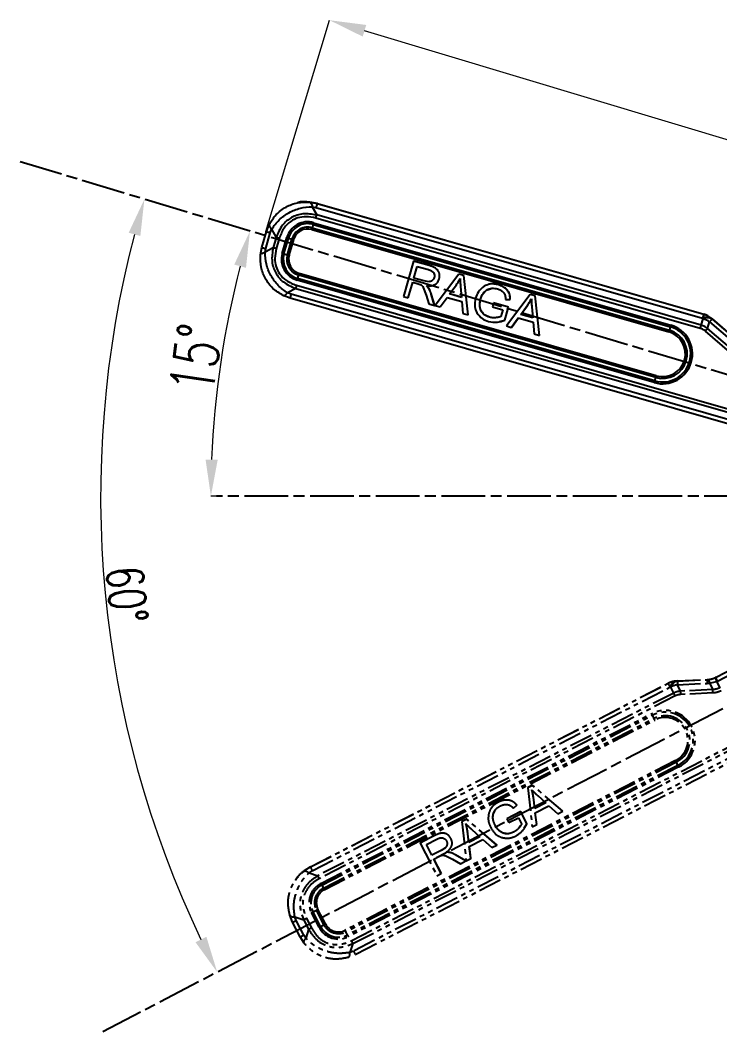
# Model space of a CAD drawing. Header units: millimetres. Extents: x 2063 to 4500, y 825 to 2548.
# Drawn here: x 3923.5 to 4115.2, y 1196.9 to 1474.1 of the extents above; entities that cross this region are included whole.
import ezdxf

# ---------------------------------------------------------------- set-up
doc = ezdxf.new("R2010")
doc.units = ezdxf.units.MM
doc.linetypes.add('AM_ISO08W050', pattern=[18, 12, -1.5, 3, -1.5])
doc.linetypes.add('PHANTOM', pattern=[12.7, 6.35, -1.27, 1.27, -1.27, 1.27, -1.27])
for name, color, linetype, lineweight in [('AM_5', 3, 'Continuous', 25), ('AM_7', 4, 'AM_ISO08W050', 25), ('标注', 3, 'Continuous', 13)]:
    doc.layers.add(name, color=color, linetype=linetype, lineweight=lineweight)
doc.styles.add('SLDTEXTSTYLE1', font='txt.shx', dxfattribs={"width": 0.7, "bigfont": 'gbcbig.shx'})
doc.dimstyles.new('SLDDIMSTYLE12$0', dxfattribs={"dimtxt": 12, "dimasz": 10, "dimexe": 0, "dimexo": 0.0625, "dimgap": 0.875, "dimtad": 1, "dimdec": 1, "dimlfac": 1.8, "dimrnd": 1e-09, "dimzin": 12, "dimdsep": 46, "dimtxsty": 'SLDTEXTSTYLE1', "dimcen": 0.09, "dimdle": 8.16, "dimclrd": 3, "dimclre": 3, "dimadec": 0, "dimazin": 3, "dimtfac": 1, "dimtdec": 1, "dimtofl": 0, "dimtmove": 0, "dimatfit": 3, "dimfxl": 0, "dimfrac": 2, "dimtolj": 1, "dimlwd": 5, "dimlwe": 5, "dimarcsym": 0})
doc.dimstyles.new('SLDDIMSTYLE12$2', dxfattribs={"dimtxt": 12, "dimasz": 10, "dimexe": 0, "dimexo": 0.0625, "dimgap": 0.875, "dimtad": 1, "dimdec": 1, "dimlfac": 1.8, "dimrnd": 1e-09, "dimzin": 12, "dimdsep": 46, "dimtxsty": 'SLDTEXTSTYLE1', "dimcen": 0.09, "dimdle": 8.16, "dimclrd": 3, "dimclre": 3, "dimadec": 0, "dimazin": 3, "dimtfac": 1, "dimtdec": 1, "dimtofl": 0, "dimtmove": 0, "dimatfit": 3, "dimfxl": 0, "dimfrac": 2, "dimtolj": 1, "dimlwd": 5, "dimlwe": 5, "dimarcsym": 0})

# ---------------------------------------------------------------- blocks, each defined once
blk = doc.blocks.new('*D63')
at = {"layer": 'Defpoints', "color": 0, "transparency": 16777216}
for p in [(3923.55, 1435.28), (3945.75, 1353.48), (4227.81, 1343.64), (4227.81, 1343.64), (3946.2, 1196.87)]:
    blk.add_point(p, dxfattribs=at)
at = {"layer": '标注', "color": 3, "linetype": 'Continuous', "lineweight": 5, "transparency": 16777216}
blk.add_arc((4227.81, 1343.64), 282.23, 165.2686, 205.498, dxfattribs=at)
at = {"layer": '标注', "color": 3, "transparency": 16777216}
for points in [[(3953.26, 1415.86), (3956.46, 1414.96), (3957.57, 1425.03)], [(3974.56, 1222.89), (3971.58, 1221.4), (3977.53, 1213.2)]]:
    blk.add_solid(points, dxfattribs=at)
at = {"layer": '标注', "color": 0, "transparency": 16777216, "insert": (3952.78, 1316.67), "char_height": 10, "attachment_point": 5, "rotation": 275.601, "style": 'SLDTEXTSTYLE1'}
blk.add_mtext('\\A1;60%%D', dxfattribs=at)
blk = doc.blocks.new('*D64')
at = {"layer": 'AM_5', "color": 3, "lineweight": 5, "transparency": 16777216}
blk.add_line((3977.25, 1343.67), (3975.79, 1343.67), dxfattribs=at)
at = {"layer": 'AM_5', "color": 3, "linetype": 'Continuous', "lineweight": 5, "transparency": 16777216}
blk.add_arc((4227.71, 1343.67), 251.91, 165.5129, 177.7254, dxfattribs=at)
at = {"layer": 'AM_5', "color": 3, "transparency": 16777216}
for points in [[(3982.2, 1407.14), (3985.41, 1406.24), (3986.5, 1416.32)], [(3977.66, 1353.64), (3974.33, 1353.7), (3975.79, 1343.67)]]:
    blk.add_solid(points, dxfattribs=at)
at = {"layer": 'Defpoints', "color": 0, "transparency": 16777216}
for p in [(3923.55, 1435.28), (3980.57, 1392.49), (3977.31, 1343.67), (4227.81, 1343.64), (4230.96, 1343.67)]:
    blk.add_point(p, dxfattribs=at)
at = {"layer": 'AM_5', "color": 0, "transparency": 16777216, "insert": (3971.68, 1381.39), "char_height": 12, "attachment_point": 5, "rotation": 81.6192, "style": 'SLDTEXTSTYLE1'}
blk.add_mtext('\\A1;15%%D', dxfattribs=at)
blk = doc.blocks.new('*D48')
at = {"layer": 'AM_5', "color": 3, "linetype": 'Continuous', "lineweight": 5, "transparency": 16777216}
for p, q in [((3990.88, 1416.24), (4008.31, 1474.1)), ((4235.73, 1405.6), (4017.88, 1471.22))]:
    blk.add_line(p, q, dxfattribs=at)
at = {"layer": 'AM_5', "color": 3, "lineweight": 5, "transparency": 16777216}
blk.add_line((4227.55, 1343.76), (4245.31, 1402.72), dxfattribs=at)
at = {"layer": 'AM_5', "color": 3, "transparency": 16777216}
for points in [[(4018.36, 1472.81), (4017.4, 1469.62), (4008.31, 1474.1)], [(4236.21, 1407.2), (4235.25, 1404.01), (4245.31, 1402.72)]]:
    blk.add_solid(points, dxfattribs=at)
at = {"layer": 'Defpoints', "color": 0, "transparency": 16777216}
for p in [(4008.31, 1474.1), (3990.86, 1416.18), (4227.53, 1343.7)]:
    blk.add_point(p, dxfattribs=at)
at = {"layer": 'AM_5', "color": 0, "transparency": 16777216, "insert": (4128.79, 1444.99), "char_height": 12, "attachment_point": 5, "rotation": 343.2384, "style": 'SLDTEXTSTYLE1'}
blk.add_mtext('\\A1;225', dxfattribs=at)

msp = doc.modelspace()

# ---------------------------------------------------------------- linework, layer by layer
at = {"color": 7, "linetype": 'Continuous', "lineweight": 25}
for p, q in [((3999.503, 1424.064), (3999.462, 1424.055)), ((4002.901, 1424.257), (4004.935, 1423.872)), ((4004.964, 1423.878), (4002.933, 1424.264)), ((4003.573, 1422.976), (4004.795, 1420.722)), ((4003.573, 1422.976), (4004.592, 1422.783)), ((4004.592, 1422.783), (4110.485, 1392.416)), ((4004.964, 1423.878), (4004.935, 1423.872)), ((4004.935, 1423.872), (4110.829, 1393.505)), ((4004.964, 1423.878), (4110.858, 1393.511)), ((4109.899, 1389.644), (4004.543, 1419.856)), ((4110.151, 1390.51), (4004.795, 1420.722)), ((3991.02, 1416.159), (3991.769, 1418.086)), ((3992.068, 1415.842), (3992.442, 1416.805)), ((3992.442, 1416.805), (3993.664, 1414.552)), ((4003.436, 1416.74), (4101.3, 1388.676)), ((4003.819, 1418.141), (4003.568, 1417.208)), ((4003.568, 1417.208), (4101.432, 1389.144)), ((4003.819, 1418.141), (4101.683, 1390.076)), ((4003.951, 1418.608), (4101.815, 1390.544)), ((3989.78, 1411.833), (3991.02, 1416.159)), ((3990.828, 1411.516), (3992.068, 1415.842)), ((3993.664, 1414.552), (3992.858, 1411.74)), ((3994.524, 1414.303), (3993.718, 1411.491)), ((3995.352, 1410.204), (3996.592, 1414.529)), ((3995.823, 1410.07), (3997.063, 1414.396)), ((3996.776, 1409.805), (3998.016, 1414.131)), ((3997.063, 1414.396), (3998.016, 1414.131)), ((3997.247, 1409.671), (3998.487, 1413.997)), ((3989.394, 1409.801), (3989.78, 1411.833)), ((3992.858, 1411.74), (3990.634, 1410.499)), ((3990.634, 1410.499), (3990.828, 1411.516)), ((3995.823, 1410.07), (3996.776, 1409.805)), ((4031.356, 1408.064), (4028.58, 1398.385)), ((4031.378, 1408.069), (4031.356, 1408.064)), ((4035.637, 1406.836), (4031.356, 1408.064)), ((4035.66, 1406.841), (4031.378, 1408.069)), ((4031.413, 1403.435), (4032.331, 1406.635)), ((4031.436, 1403.439), (4032.35, 1406.629)), ((4032.331, 1406.635), (4035.386, 1405.759)), ((4035.66, 1406.841), (4035.637, 1406.836)), ((4037.155, 1406.277), (4037.132, 1406.272)), ((4097.295, 1374.78), (3999.431, 1402.844)), ((3999.568, 1403.313), (3999.853, 1404.253)), ((4097.432, 1375.249), (3999.568, 1403.313)), ((4097.717, 1376.189), (3999.853, 1404.253)), ((4097.854, 1376.658), (3999.99, 1404.722)), ((4031.436, 1403.439), (4031.413, 1403.435)), ((4034.171, 1402.644), (4031.413, 1403.435)), ((4034.194, 1402.649), (4031.436, 1403.439)), ((4043.735, 1404.521), (4037.245, 1395.907)), ((4043.757, 1404.526), (4043.735, 1404.521)), ((4045.114, 1404.126), (4043.735, 1404.521)), ((4045.136, 1404.131), (4043.757, 1404.526)), ((4045.136, 1404.131), (4045.114, 1404.126)), ((4046.284, 1393.315), (4045.114, 1404.126)), ((4046.306, 1393.32), (4045.136, 1404.131)), ((3999.028, 1400.608), (3996.804, 1399.367)), ((3999.028, 1400.608), (4126.61, 1364.022)), ((3999.272, 1401.472), (4126.854, 1364.886)), ((4029.86, 1398.018), (4031.094, 1402.32)), ((4029.883, 1398.022), (4031.113, 1402.314)), ((4031.094, 1402.32), (4032.585, 1401.892)), ((4032.585, 1401.892), (4033.394, 1401.578)), ((4033.996, 1400.893), (4034.794, 1398.788)), ((4034.194, 1402.649), (4034.171, 1402.644)), ((4035.528, 1402.416), (4034.171, 1402.644)), ((4036.451, 1401.365), (4036.473, 1401.369)), ((4041.17, 1399.087), (4043.052, 1401.618)), ((4041.192, 1399.092), (4043.075, 1401.623)), ((4043.075, 1401.623), (4043.052, 1401.618)), ((4044.206, 1401.109), (4044.456, 1398.145)), ((4051.459, 1400.191), (4051.437, 1400.186)), ((4051.459, 1400.191), (4052.472, 1400.502)), ((4052.019, 1401.729), (4051.996, 1401.724)), ((4054.656, 1401.572), (4054.633, 1401.567)), ((4057.039, 1400.129), (4057.017, 1400.124)), ((3997.493, 1397.918), (3995.564, 1398.668)), ((3997.77, 1398.992), (3996.804, 1399.367)), ((4125.832, 1361.114), (3997.493, 1397.918)), ((4126.109, 1362.189), (3997.77, 1398.992)), ((4028.58, 1398.385), (4029.86, 1398.018)), ((4029.883, 1398.022), (4029.86, 1398.018)), ((4034.794, 1398.788), (4035.495, 1396.402)), ((4036.195, 1399.069), (4036.172, 1399.064)), ((4037.105, 1395.94), (4036.172, 1399.064)), ((4037.127, 1395.945), (4036.195, 1399.069)), ((4038.598, 1395.519), (4040.508, 1398.149)), ((4038.62, 1395.524), (4040.524, 1398.144)), ((4040.508, 1398.149), (4044.546, 1396.991)), ((4041.192, 1399.092), (4041.17, 1399.087)), ((4044.456, 1398.145), (4041.17, 1399.087)), ((4044.455, 1398.157), (4041.192, 1399.092)), ((4049.705, 1397.629), (4049.683, 1397.624)), ((4056.517, 1397.578), (4057.771, 1397.568)), ((4063.258, 1398.923), (4056.768, 1390.309)), ((4057.793, 1397.573), (4057.771, 1397.568)), ((4063.28, 1398.927), (4063.258, 1398.923)), ((4064.636, 1398.527), (4063.258, 1398.923)), ((4064.659, 1398.532), (4063.28, 1398.927)), ((4064.659, 1398.532), (4064.636, 1398.527)), ((4065.807, 1387.717), (4064.636, 1398.527)), ((4065.829, 1387.721), (4064.659, 1398.532)), ((4035.495, 1396.402), (4037.105, 1395.94)), ((4037.127, 1395.945), (4037.105, 1395.94)), ((4037.245, 1395.907), (4038.598, 1395.519)), ((4038.62, 1395.524), (4038.598, 1395.519)), ((4044.546, 1396.991), (4044.839, 1393.729)), ((4053.241, 1396.661), (4052.916, 1395.526)), ((4052.916, 1395.526), (4055.753, 1394.713)), ((4053.263, 1396.666), (4053.241, 1396.661)), ((4057.332, 1395.488), (4053.241, 1396.661)), ((4057.354, 1395.493), (4053.263, 1396.666)), ((4055.753, 1394.713), (4055.234, 1392.905)), ((4056.304, 1391.905), (4057.332, 1395.488)), ((4056.327, 1391.91), (4057.354, 1395.493)), ((4057.354, 1395.493), (4057.332, 1395.488)), ((4060.693, 1393.489), (4062.575, 1396.019)), ((4060.715, 1393.494), (4062.597, 1396.024)), ((4062.597, 1396.024), (4062.575, 1396.019)), ((4063.729, 1395.51), (4063.978, 1392.547)), ((4044.839, 1393.729), (4046.284, 1393.315)), ((4046.306, 1393.32), (4046.284, 1393.315)), ((4049.824, 1394.487), (4049.801, 1394.482)), ((4052.159, 1392.713), (4052.136, 1392.708)), ((4054.047, 1392.6), (4054.024, 1392.595)), ((4054.64, 1392.711), (4054.047, 1392.6)), ((4054.906, 1391.518), (4056.327, 1391.91)), ((4056.327, 1391.91), (4056.304, 1391.905)), ((4058.12, 1389.921), (4060.031, 1392.55)), ((4058.143, 1389.926), (4060.047, 1392.546)), ((4060.031, 1392.55), (4064.069, 1391.392)), ((4060.715, 1393.494), (4060.693, 1393.489)), ((4063.978, 1392.547), (4060.693, 1393.489)), ((4063.977, 1392.558), (4060.715, 1393.494)), ((4110.151, 1390.51), (4110.674, 1392.254)), ((4110.485, 1392.416), (4110.674, 1392.254)), ((4110.829, 1393.505), (4110.858, 1393.511)), ((4112.929, 1392.377), (4112.958, 1392.384)), ((4112.929, 1392.377), (4113.117, 1392.215)), ((4113.131, 1392.238), (4112.94, 1392.4)), ((4112.958, 1392.384), (4113.15, 1392.222)), ((4113.117, 1392.215), (4119.339, 1386.908)), ((4113.15, 1392.222), (4119.371, 1386.915)), ((4054.9, 1391.455), (4054.922, 1391.46)), ((4056.768, 1390.309), (4058.12, 1389.921)), ((4058.143, 1389.926), (4058.12, 1389.921)), ((4064.069, 1391.392), (4064.362, 1388.131)), ((4101.683, 1390.076), (4101.432, 1389.144)), ((4111.893, 1389.601), (4112.45, 1391.463)), ((4118.602, 1383.878), (4111.893, 1389.601)), ((4112.45, 1391.463), (4118.672, 1386.156)), ((4064.362, 1388.131), (4065.807, 1387.717)), ((4065.829, 1387.721), (4065.807, 1387.717)), ((4117.994, 1383.17), (4111.285, 1388.893)), ((4097.432, 1375.249), (4097.717, 1376.189))]:
    msp.add_line(p, q, dxfattribs=at)
at = {"color": 7, "linetype": 'PHANTOM', "lineweight": 25}
for p, q in [((4114.087, 1293.98), (4123.891, 1299.014)), ((4114.105, 1294.005), (4123.908, 1299.039)), ((4114.582, 1292.951), (4124.385, 1297.985)), ((4003.066, 1242.031), (4101.064, 1292.351)), ((4003.083, 1242.056), (4101.081, 1292.376)), ((4101.064, 1292.351), (4101.081, 1292.376)), ((4103.61, 1293.003), (4103.359, 1292.99)), ((4103.366, 1292.966), (4103.384, 1292.991)), ((4103.366, 1292.966), (4103.615, 1292.977)), ((4103.384, 1292.991), (4103.634, 1293.004)), ((4103.615, 1292.977), (4111.784, 1293.364)), ((4103.634, 1293.004), (4111.803, 1293.391)), ((4103.643, 1291.972), (4111.812, 1292.359)), ((4104.511, 1290.233), (4103.643, 1291.972)), ((4111.784, 1293.364), (4111.803, 1293.391)), ((4111.803, 1293.391), (4112.118, 1293.415)), ((4111.812, 1292.359), (4112.443, 1292.407)), ((4112.443, 1292.407), (4114.378, 1292.849)), ((4112.443, 1292.407), (4113.319, 1290.65)), ((4114.105, 1294.006), (4114.002, 1293.954)), ((4114.003, 1293.954), (4114.105, 1294.005)), ((4114.087, 1293.98), (4114.105, 1294.005)), ((4114.378, 1292.849), (4114.582, 1292.951)), ((4114.378, 1292.849), (4115.238, 1291.124)), ((4003.561, 1241.003), (4101.558, 1291.322)), ((4102.619, 1289.704), (4005.119, 1239.639)), ((4101.558, 1291.322), (4101.807, 1291.333)), ((4102.619, 1289.704), (4101.807, 1291.333)), ((4113.319, 1290.65), (4104.511, 1290.233)), ((4113.36, 1289.718), (4104.552, 1289.301)), ((4103.028, 1288.899), (4005.528, 1238.835)), ((4005.95, 1237.52), (4096.517, 1284.024)), ((4006.174, 1237.089), (4096.741, 1283.593)), ((4006.629, 1236.236), (4097.196, 1282.74)), ((4006.853, 1235.805), (4097.42, 1282.309)), ((4014.264, 1221.822), (4132.333, 1282.448)), ((4014.678, 1221.025), (4132.747, 1281.652)), ((4096.741, 1283.593), (4097.196, 1282.74)), ((4133.636, 1279.972), (4014.867, 1218.986)), ((4134.169, 1278.999), (4015.4, 1218.013)), ((4103.131, 1271.188), (4012.565, 1224.684)), ((4103.352, 1270.752), (4012.785, 1224.248)), ((4103.787, 1269.872), (4013.221, 1223.367)), ((4103.787, 1269.872), (4103.352, 1270.752)), ((4104.008, 1269.436), (4013.442, 1222.932)), ((4063.944, 1264.404), (4062.667, 1263.749)), ((4063.957, 1264.423), (4062.68, 1263.768)), ((4063.957, 1264.423), (4063.944, 1264.404)), ((4072.195, 1257.322), (4063.944, 1264.404)), ((4072.208, 1257.34), (4063.957, 1264.423)), ((4062.68, 1263.768), (4062.667, 1263.749)), ((4062.667, 1263.749), (4063.83, 1253.026)), ((4065.346, 1261.583), (4067.556, 1259.593)), ((4054.582, 1259.794), (4054.569, 1259.776)), ((4057.308, 1260.373), (4057.295, 1260.355)), ((4058.673, 1258.156), (4059.594, 1259.007)), ((4059.607, 1259.026), (4059.594, 1259.007)), ((4064.17, 1261.183), (4064.157, 1261.165)), ((4064.516, 1258.031), (4064.157, 1261.165)), ((4064.529, 1258.05), (4064.17, 1261.183)), ((4067.556, 1259.593), (4064.516, 1258.031)), ((4067.548, 1259.6), (4064.529, 1258.05)), ((4064.675, 1256.894), (4068.412, 1258.813)), ((4068.412, 1258.813), (4070.857, 1256.635)), ((4052.552, 1258.104), (4052.539, 1258.085)), ((4053.196, 1256.6), (4053.183, 1256.581)), ((4053.196, 1256.6), (4053.722, 1257.52)), ((4060.697, 1257.189), (4056.911, 1255.245)), ((4060.71, 1257.208), (4056.924, 1255.264)), ((4060.71, 1257.208), (4060.697, 1257.189)), ((4062.399, 1253.874), (4060.697, 1257.189)), ((4062.412, 1253.892), (4060.71, 1257.208)), ((4064.529, 1258.05), (4064.516, 1258.031)), ((4065.081, 1253.669), (4064.675, 1256.894)), ((4065.094, 1253.688), (4064.69, 1256.902)), ((4070.857, 1256.635), (4072.195, 1257.322)), ((4072.208, 1257.34), (4072.195, 1257.322)), ((4045.877, 1255.127), (4044.6, 1254.472)), ((4044.613, 1254.491), (4044.6, 1254.472)), ((4044.6, 1254.472), (4045.763, 1243.749)), ((4045.89, 1255.146), (4044.613, 1254.491)), ((4045.89, 1255.146), (4045.877, 1255.127)), ((4054.128, 1248.045), (4045.877, 1255.127)), ((4054.141, 1248.063), (4045.89, 1255.146)), ((4053.67, 1253.532), (4053.657, 1253.513)), ((4056.924, 1255.264), (4056.911, 1255.245)), ((4056.911, 1255.245), (4057.45, 1254.195)), ((4057.45, 1254.195), (4060.076, 1255.543)), ((4060.076, 1255.543), (4060.935, 1253.87)), ((4060.634, 1253.322), (4060.278, 1252.835)), ((4061.645, 1252.635), (4062.412, 1253.892)), ((4062.412, 1253.892), (4062.399, 1253.874)), ((4063.83, 1253.026), (4065.081, 1253.669)), ((4065.094, 1253.688), (4065.081, 1253.669)), ((4037.112, 1250.619), (4033.149, 1248.584)), ((4037.125, 1250.638), (4033.162, 1248.603)), ((4037.125, 1250.638), (4037.112, 1250.619)), ((4038.601, 1251.249), (4038.588, 1251.23)), ((4046.103, 1251.906), (4046.09, 1251.888)), ((4046.449, 1248.754), (4046.09, 1251.888)), ((4046.462, 1248.773), (4046.103, 1251.906)), ((4047.279, 1252.306), (4049.489, 1250.316)), ((4055.907, 1251.322), (4055.894, 1251.303)), ((4058.824, 1251.625), (4058.811, 1251.607)), ((4060.278, 1252.835), (4060.265, 1252.816)), ((4061.683, 1252.584), (4061.696, 1252.603)), ((4033.162, 1248.603), (4033.149, 1248.584)), ((4033.149, 1248.584), (4037.749, 1239.627)), ((4034.839, 1248.209), (4037.665, 1249.661)), ((4036.359, 1245.248), (4034.839, 1248.209)), ((4036.372, 1245.267), (4034.856, 1248.218)), ((4049.489, 1250.316), (4046.449, 1248.754)), ((4046.462, 1248.773), (4046.449, 1248.754)), ((4049.481, 1250.323), (4046.462, 1248.773)), ((4046.608, 1247.617), (4050.345, 1249.536)), ((4047.014, 1244.392), (4046.608, 1247.617)), ((4047.027, 1244.411), (4046.623, 1247.624)), ((4050.345, 1249.536), (4052.791, 1247.358)), ((4052.791, 1247.358), (4054.128, 1248.045)), ((4054.141, 1248.063), (4054.128, 1248.045)), ((4038.911, 1246.558), (4036.359, 1245.248)), ((4036.372, 1245.267), (4036.359, 1245.248)), ((4038.924, 1246.577), (4036.372, 1245.267)), ((4036.889, 1244.216), (4038.269, 1244.925)), ((4038.269, 1244.925), (4039.074, 1245.249)), ((4040.057, 1247.32), (4038.911, 1246.558)), ((4038.924, 1246.577), (4038.911, 1246.558)), ((4039.982, 1245.161), (4042.004, 1244.173)), ((4041.449, 1247.185), (4041.462, 1247.204)), ((4042.833, 1245.336), (4042.82, 1245.317)), ((4045.638, 1243.677), (4042.82, 1245.317)), ((4045.651, 1243.696), (4042.833, 1245.336)), ((4001.319, 1240.92), (4003.066, 1242.031)), ((4003.083, 1242.056), (4001.338, 1240.947)), ((4003.083, 1242.056), (4003.066, 1242.031)), ((4038.934, 1240.235), (4036.889, 1244.216)), ((4038.947, 1240.254), (4036.907, 1244.225)), ((4042.004, 1244.173), (4044.148, 1242.912)), ((4044.148, 1242.912), (4045.638, 1243.677)), ((4045.651, 1243.696), (4045.638, 1243.677)), ((4045.763, 1243.749), (4047.014, 1244.392)), ((4047.027, 1244.411), (4047.014, 1244.392)), ((4002.686, 1240.446), (4003.561, 1241.003)), ((4002.686, 1240.446), (4005.119, 1239.639)), ((4037.749, 1239.627), (4038.934, 1240.235)), ((4038.947, 1240.254), (4038.934, 1240.235)), ((3998.973, 1238.454), (3998.95, 1238.42)), ((4006.174, 1237.089), (4006.629, 1236.236)), ((3998.197, 1226.885), (3997.425, 1228.803)), ((3998.792, 1228.329), (4001.225, 1227.522)), ((3999.178, 1227.371), (3998.792, 1228.329)), ((4005.431, 1225.507), (4003.375, 1229.51)), ((4003.81, 1229.734), (4004.687, 1230.194)), ((4005.866, 1225.731), (4003.81, 1229.734)), ((4006.743, 1226.191), (4004.687, 1230.194)), ((4007.177, 1226.415), (4005.122, 1230.418)), ((4000.253, 1222.882), (3998.197, 1226.885)), ((4001.234, 1223.368), (3999.178, 1227.371)), ((4001.225, 1227.522), (4002.561, 1224.92)), ((4002.023, 1227.93), (4003.359, 1225.328)), ((4005.866, 1225.731), (4006.743, 1226.191)), ((4001.362, 1221.136), (4000.253, 1222.882)), ((4001.788, 1222.494), (4001.234, 1223.368)), ((4002.561, 1224.92), (4001.788, 1222.494)), ((4013.221, 1223.367), (4012.785, 1224.248)), ((4014.678, 1221.025), (4013.906, 1218.599)), ((4014.867, 1218.986), (4013.906, 1218.599))]:
    msp.add_line(p, q, dxfattribs=at)
at = {"color": 7, "linetype": 'Continuous', "lineweight": 25}
for centre, radius, start, end in [((4002.311, 1412.89), 5.949, 73.99917, 164.00247), ((4002.314, 1412.89), 5.462, 73.99917, 164.00247), ((4002.33, 1412.894), 4.488, 73.99917, 164.00247), ((4002.333, 1412.894), 4.001, 73.99917, 164.00247), ((3968.366, 1426.851), 36.498, 343.91719, 344.67981), ((4039.018, 1408.498), 36.496, 163.9172, 164.67984), ((4015.926, 1481.759), 69.954, 253.95603, 254.35706), ((3979.153, 1346.764), 69.958, 73.95602, 74.35704), ((4001.071, 1408.564), 5.95, 164.00083, 253.99752), ((4014.685, 1477.433), 69.954, 253.95603, 254.35706), ((4001.074, 1408.564), 5.463, 164.00075, 253.99756), ((4001.091, 1408.568), 4.488, 164.00075, 253.99757), ((3977.912, 1342.438), 69.958, 73.95602, 74.35704), ((4001.093, 1408.568), 4.001, 164.00056, 253.99766), ((4035.149, 1392.658), 37.142, 163.32881, 164.08236), ((3964.272, 1414.909), 37.142, 343.32882, 344.08236), ((4126.162, 1388.067), 16.269, 160.47239, 164.49357), ((4111.674, 1390.317), 2.413, 58.66161, 119.51448), ((4111.863, 1390.154), 2.413, 58.66153, 119.51425), ((4108.769, 1385.583), 6.938, 57.94933, 74.06129), ((4109.278, 1388.098), 5.625, 49.53467, 73.99864), ((4109.308, 1388.104), 5.625, 49.53467, 73.99864), ((4127.746, 1378.565), 20.008, 136.98242, 139.86093), ((4099.555, 1382.662), 8.2, 254.00246, 74), ((4099.557, 1382.663), 7.713, 254.00238, 74.00008), ((4099.574, 1382.666), 6.738, 254.00253, 73.99993), ((4066.231, 1398.787), 36.497, 343.91719, 344.67983), ((4136.884, 1380.433), 36.497, 163.91719, 164.67983), ((4099.577, 1382.667), 6.251, 254.00255, 73.99991), ((4133.011, 1364.594), 37.141, 163.32879, 164.08235), ((4062.135, 1386.845), 37.143, 343.32883, 344.08237)]:
    msp.add_arc(centre, radius, start, end, dxfattribs=at)
at = {"color": 7, "linetype": 'PHANTOM', "lineweight": 25}
for centre, radius, start, end in [((4103.633, 1287.347), 5.625, 92.71551, 117.17948), ((4115.966, 1298.878), 16.269, 203.65323, 207.67441), ((4103.65, 1287.373), 5.625, 92.71551, 117.17948), ((4103.862, 1290.605), 2.413, 101.84245, 162.69532), ((4104.111, 1290.615), 2.413, 101.84237, 162.69509), ((4104.983, 1285.165), 6.938, 101.13017, 117.24213), ((4123.623, 1293.034), 20.008, 180.16327, 183.04177), ((4131.791, 1293.421), 20.007, 180.16315, 183.04177), ((4128.989, 1300.507), 16.269, 203.65317, 207.67445), ((4100.262, 1276.73), 8.2, 297.1833, 117.18084), ((4129.008, 1300.649), 36.497, 207.09803, 207.86067), ((4100.264, 1276.732), 7.713, 297.18322, 117.18092), ((4100.274, 1276.746), 6.738, 297.18337, 117.18077), ((4064.929, 1265.684), 36.497, 27.09803, 27.86067), ((4100.275, 1276.749), 6.251, 297.18339, 117.18075), ((4070.114, 1254.173), 37.143, 26.50967, 27.26321), ((4137.023, 1286.449), 37.141, 206.50963, 207.26319), ((4008.668, 1232.227), 5.949, 117.18001, 207.18331), ((4008.669, 1232.23), 5.462, 117.18001, 207.18331), ((4038.44, 1254.144), 36.496, 207.09805, 207.86068), ((4008.679, 1232.244), 4.488, 117.18001, 207.18331), ((4008.681, 1232.246), 4.001, 117.18001, 207.18331), ((3974.361, 1219.18), 36.498, 27.09803, 27.86065), ((3971.468, 1291.763), 69.954, 297.13687, 297.5379), ((4037.031, 1168.161), 69.958, 117.13686, 117.53788), ((3973.524, 1287.76), 69.954, 297.13687, 297.5379), ((4010.724, 1228.225), 5.95, 207.18167, 297.17837), ((4010.726, 1228.227), 5.463, 207.18159, 297.1784), ((4039.087, 1164.158), 69.958, 117.13686, 117.53788), ((4010.735, 1228.241), 4.488, 207.18159, 297.17841), ((4010.737, 1228.243), 4.001, 207.1814, 297.1785), ((3979.548, 1207.67), 37.142, 26.50966, 27.2632), ((4046.458, 1239.946), 37.142, 206.50966, 207.26321)]:
    msp.add_arc(centre, radius, start, end, dxfattribs=at)
at = {"color": 7, "linetype": 'Continuous', "lineweight": 25}
for points, knots in [([(3991.769, 1418.086), (3992.36, 1419.052), (3993.539, 1420.977), (3996.301, 1423.028), (3999.505, 1424.285), (4001.766, 1424.266), (4002.901, 1424.257)], [0, 0, 0, 0, 0.2509207, 0.5000162, 0.7490448, 1, 1, 1, 1]), ([(3992.442, 1416.805), (3993.073, 1417.694), (3994.332, 1419.466), (3997.127, 1421.454), (4000.299, 1422.773), (4002.479, 1422.908), (4003.573, 1422.976)], [0, 0, 0, 0, 0.2509209, 0.5000162, 0.7490448, 1, 1, 1, 1]), ([(4002.933, 1424.264), (4001.779, 1424.364), (4000.603, 1424.467), (3999.525, 1424.062), (3999.505, 1424.055)], [0, 0, 0, 0, 0.9811751, 1, 1, 1, 1]), ([(4002.901, 1424.257), (4003.038, 1424.187), (4003.313, 1424.048), (4003.486, 1423.333), (4003.573, 1422.976)], [0, 0, 0, 0, 0.5000005, 1, 1, 1, 1]), ([(4004.795, 1420.722), (4003.523, 1420.928), (4001.167, 1421.309), (3997.793, 1420.197), (3995.078, 1417.923), (3994.158, 1415.731), (3993.664, 1414.552)], [0, 0, 0, 0, 0.2702915, 0.5008839, 0.7316205, 1, 1, 1, 1]), ([(4004.543, 1419.856), (4003.663, 1420.044), (4002.026, 1420.392), (3999.625, 1420.034), (3997.476, 1418.993), (3995.567, 1417.08), (3994.89, 1415.276), (3994.524, 1414.303)], [0, 0, 0, 0, 0.2085412, 0.3881399, 0.5544367, 0.759769, 1, 1, 1, 1]), ([(3991.769, 1418.086), (3991.745, 1417.928), (3991.696, 1417.61), (3992.192, 1417.075), (3992.442, 1416.805)], [0, 0, 0, 0, 0.49686735, 1, 1, 1, 1]), ([(3992.858, 1411.74), (3992.651, 1410.468), (3992.269, 1408.11), (3993.383, 1404.736), (3995.658, 1402.022), (3997.85, 1401.102), (3999.028, 1400.608)], [0, 0, 0, 0, 0.2705363, 0.5011773, 0.7319034, 1, 1, 1, 1]), ([(3993.718, 1411.491), (3993.531, 1410.611), (3993.182, 1408.972), (3993.541, 1406.571), (3994.583, 1404.421), (3996.496, 1402.514), (3998.3, 1401.837), (3999.272, 1401.472)], [0, 0, 0, 0, 0.20872371, 0.38836947, 0.55468562, 0.75997191, 1, 1, 1, 1]), ([(3995.564, 1398.668), (3994.596, 1399.261), (3992.669, 1400.441), (3990.617, 1403.204), (3989.361, 1406.408), (3989.383, 1408.667), (3989.394, 1409.801)], [0, 0, 0, 0, 0.2509467, 0.4999848, 0.7490685, 1, 1, 1, 1]), ([(3989.394, 1409.801), (3989.456, 1409.943), (3989.58, 1410.227), (3990.283, 1410.409), (3990.634, 1410.499)], [0, 0, 0, 0, 0.50000085, 1, 1, 1, 1]), ([(3996.804, 1399.367), (3995.911, 1400.002), (3994.132, 1401.265), (3992.141, 1404.063), (3990.825, 1407.232), (3990.698, 1409.408), (3990.634, 1410.499)], [0, 0, 0, 0, 0.2509467, 0.4999847, 0.7490684, 1, 1, 1, 1]), ([(4035.386, 1405.759), (4035.695, 1405.654), (4036.143, 1405.502), (4036.637, 1405.147), (4036.792, 1404.92), (4036.864, 1404.813)], [0, 0, 0, 0, 0.5431864, 0.7867589, 1, 1, 1, 1]), ([(4037.132, 1406.272), (4036.896, 1406.382), (4036.412, 1406.608), (4035.899, 1406.759), (4035.637, 1406.836)], [0, 0, 0, 0, 0.4889255, 1, 1, 1, 1]), ([(4037.155, 1406.277), (4036.918, 1406.387), (4036.434, 1406.613), (4035.922, 1406.764), (4035.66, 1406.841)], [0, 0, 0, 0, 0.4889255, 1, 1, 1, 1]), ([(4037.973, 1405.55), (4037.837, 1405.708), (4037.593, 1405.992), (4037.274, 1406.186), (4037.132, 1406.272)], [0, 0, 0, 0, 0.5575462, 1, 1, 1, 1]), ([(4034.855, 1401.341), (4035.182, 1401.309), (4035.788, 1401.251), (4036.647, 1401.375), (4037.4, 1401.712), (4038.022, 1402.335), (4038.229, 1402.905), (4038.338, 1403.205)], [0, 0, 0, 0, 0.2248507, 0.4169148, 0.5876668, 0.7832367, 1, 1, 1, 1]), ([(4037.017, 1403.577), (4036.956, 1403.415), (4036.837, 1403.091), (4036.579, 1402.861), (4036.45, 1402.747)], [0, 0, 0, 0, 0.5017512, 1, 1, 1, 1]), ([(4036.864, 1404.813), (4036.951, 1404.612), (4037.078, 1404.315), (4037.086, 1403.884), (4037.04, 1403.68), (4037.017, 1403.577)], [0, 0, 0, 0, 0.508701, 0.7517829, 1, 1, 1, 1]), ([(4038.416, 1404.475), (4038.369, 1404.697), (4038.286, 1405.084), (4038.067, 1405.411), (4037.973, 1405.55)], [0, 0, 0, 0, 0.5738958, 1, 1, 1, 1]), ([(4038.338, 1403.205), (4038.391, 1403.443), (4038.484, 1403.863), (4038.437, 1404.29), (4038.416, 1404.475)], [0, 0, 0, 0, 0.5655054, 1, 1, 1, 1]), ([(4043.052, 1401.618), (4043.258, 1401.914), (4043.639, 1402.46), (4043.948, 1403.05), (4044.09, 1403.32)], [0, 0, 0, 0, 0.5419592, 1, 1, 1, 1]), ([(4043.075, 1401.623), (4043.281, 1401.919), (4043.661, 1402.465), (4043.971, 1403.055), (4044.112, 1403.324)], [0, 0, 0, 0, 0.5419592, 1, 1, 1, 1]), ([(4044.09, 1403.32), (4044.099, 1402.959), (4044.118, 1402.221), (4044.176, 1401.485), (4044.206, 1401.109)], [0, 0, 0, 0, 0.4886907, 1, 1, 1, 1]), ([(4033.394, 1401.578), (4033.494, 1401.499), (4033.735, 1401.307), (4033.899, 1401.046), (4033.996, 1400.893)], [0, 0, 0, 0, 0.4142729, 1, 1, 1, 1]), ([(4036.172, 1399.064), (4035.998, 1399.605), (4035.72, 1400.467), (4035.089, 1401.104), (4034.855, 1401.341)], [0, 0, 0, 0, 0.628575, 1, 1, 1, 1]), ([(4036.195, 1399.069), (4036.02, 1399.61), (4035.743, 1400.472), (4035.111, 1401.109), (4034.877, 1401.346)], [0, 0, 0, 0, 0.628575, 1, 1, 1, 1]), ([(4036.45, 1402.747), (4036.309, 1402.656), (4036.028, 1402.473), (4035.694, 1402.435), (4035.528, 1402.416)], [0, 0, 0, 0, 0.50112496, 1, 1, 1, 1]), ([(4050.651, 1401.174), (4050.075, 1400.702), (4049.007, 1399.825), (4048.556, 1398.523), (4048.347, 1397.922)], [0, 0, 0, 0, 0.5381648, 1, 1, 1, 1]), ([(4049.683, 1397.624), (4049.876, 1398.161), (4050.154, 1398.935), (4050.836, 1399.762), (4051.239, 1400.047), (4051.437, 1400.186)], [0, 0, 0, 0, 0.5344662, 0.7714045, 1, 1, 1, 1]), ([(4049.705, 1397.629), (4049.916, 1398.235), (4050.271, 1399.258), (4051.115, 1399.921), (4051.459, 1400.191)], [0, 0, 0, 0, 0.5921782, 1, 1, 1, 1]), ([(4054.633, 1401.567), (4054.222, 1401.664), (4053.439, 1401.847), (4052.039, 1401.833), (4051.17, 1401.421), (4050.651, 1401.174)], [0, 0, 0, 0, 0.308178, 0.5862676, 1, 1, 1, 1]), ([(4051.437, 1400.186), (4051.649, 1400.298), (4052.072, 1400.521), (4053.065, 1400.729), (4053.818, 1400.578), (4054.335, 1400.475)], [0, 0, 0, 0, 0.2394886, 0.4785859, 1, 1, 1, 1]), ([(4054.656, 1401.572), (4054.246, 1401.661), (4053.466, 1401.831), (4052.543, 1401.893), (4052.111, 1401.719), (4052.034, 1401.687)], [0, 0, 0, 0, 0.4764978, 0.9064737, 1, 1, 1, 1]), ([(4054.335, 1400.475), (4054.649, 1400.365), (4055.261, 1400.151), (4055.726, 1399.698), (4055.953, 1399.478)], [0, 0, 0, 0, 0.512975, 1, 1, 1, 1]), ([(4057.017, 1400.124), (4056.649, 1400.473), (4055.958, 1401.128), (4055.056, 1401.427), (4054.633, 1401.567)], [0, 0, 0, 0, 0.5318982, 1, 1, 1, 1]), ([(4057.039, 1400.129), (4056.672, 1400.477), (4055.98, 1401.132), (4055.078, 1401.432), (4054.656, 1401.572)], [0, 0, 0, 0, 0.53189815, 1, 1, 1, 1]), ([(4057.771, 1397.568), (4057.766, 1398.11), (4057.756, 1399.042), (4057.235, 1399.805), (4057.017, 1400.124)], [0, 0, 0, 0, 0.5814657, 1, 1, 1, 1]), ([(4057.793, 1397.573), (4057.788, 1398.115), (4057.778, 1399.047), (4057.257, 1399.81), (4057.039, 1400.129)], [0, 0, 0, 0, 0.5814657, 1, 1, 1, 1]), ([(3995.564, 1398.668), (3995.715, 1398.649), (3996.018, 1398.609), (3996.541, 1399.114), (3996.804, 1399.367)], [0, 0, 0, 0, 0.4968674, 1, 1, 1, 1]), ([(4048.347, 1397.922), (4048.182, 1397.125), (4047.897, 1395.75), (4048.437, 1394.469), (4048.665, 1393.93)], [0, 0, 0, 0, 0.5794862, 1, 1, 1, 1]), ([(4049.801, 1394.482), (4049.708, 1394.707), (4049.516, 1395.165), (4049.381, 1396.242), (4049.559, 1397.057), (4049.683, 1397.624)], [0, 0, 0, 0, 0.2264152, 0.4626215, 1, 1, 1, 1]), ([(4049.824, 1394.487), (4049.651, 1395.028), (4049.32, 1396.067), (4049.581, 1397.123), (4049.705, 1397.629)], [0, 0, 0, 0, 0.520635, 1, 1, 1, 1]), ([(4055.953, 1399.478), (4056.047, 1399.354), (4056.24, 1399.101), (4056.495, 1398.465), (4056.508, 1397.941), (4056.517, 1397.578)], [0, 0, 0, 0, 0.23103556, 0.46846759, 1, 1, 1, 1]), ([(4062.575, 1396.019), (4062.781, 1396.315), (4063.162, 1396.862), (4063.471, 1397.451), (4063.613, 1397.721)], [0, 0, 0, 0, 0.54195929, 1, 1, 1, 1]), ([(4062.597, 1396.024), (4062.804, 1396.32), (4063.184, 1396.867), (4063.493, 1397.456), (4063.635, 1397.726)], [0, 0, 0, 0, 0.5419593, 1, 1, 1, 1]), ([(4063.613, 1397.721), (4063.622, 1397.36), (4063.64, 1396.622), (4063.699, 1395.886), (4063.729, 1395.51)], [0, 0, 0, 0, 0.4886908, 1, 1, 1, 1]), ([(4048.665, 1393.93), (4049.112, 1393.33), (4049.944, 1392.212), (4051.254, 1391.756), (4051.86, 1391.545)], [0, 0, 0, 0, 0.53725916, 1, 1, 1, 1]), ([(4052.136, 1392.708), (4051.635, 1392.895), (4050.907, 1393.166), (4050.162, 1393.866), (4049.921, 1394.278), (4049.801, 1394.482)], [0, 0, 0, 0, 0.5264104, 0.7642346, 1, 1, 1, 1]), ([(4052.159, 1392.713), (4051.591, 1392.92), (4050.619, 1393.275), (4050.057, 1394.131), (4049.824, 1394.487)], [0, 0, 0, 0, 0.5837878, 1, 1, 1, 1]), ([(4051.86, 1391.545), (4052.683, 1391.405), (4054.201, 1391.148), (4055.644, 1391.667), (4056.304, 1391.905)], [0, 0, 0, 0, 0.5424178, 1, 1, 1, 1]), ([(4054.024, 1392.595), (4053.705, 1392.561), (4053.07, 1392.495), (4052.446, 1392.637), (4052.136, 1392.708)], [0, 0, 0, 0, 0.5020846, 1, 1, 1, 1]), ([(4054.047, 1392.6), (4053.689, 1392.565), (4053.052, 1392.502), (4052.431, 1392.649), (4052.159, 1392.713)], [0, 0, 0, 0, 0.5618251, 1, 1, 1, 1]), ([(4055.234, 1392.905), (4055.095, 1392.848), (4054.706, 1392.692), (4054.291, 1392.633), (4054.024, 1392.595)], [0, 0, 0, 0, 0.3598376, 1, 1, 1, 1]), ([(4111.285, 1388.893), (4111.044, 1389.076), (4110.619, 1389.398), (4110.116, 1389.569), (4109.899, 1389.644)], [0, 0, 0, 0, 0.56777287, 1, 1, 1, 1]), ([(4111.893, 1389.601), (4111.622, 1389.798), (4111.087, 1390.188), (4110.461, 1390.403), (4110.151, 1390.51)], [0, 0, 0, 0, 0.50495342, 1, 1, 1, 1])]:
    msp.add_open_spline(points, degree=3, knots=knots, dxfattribs=at)
for points in [[(4004.935, 1423.872), (4004.915, 1423.822), (4004.875, 1423.722), (4004.686, 1423.096), (4004.592, 1422.783)], [(4004.543, 1419.856), (4004.567, 1419.94), (4004.615, 1420.107), (4004.684, 1420.344), (4004.746, 1420.558), (4004.779, 1420.668), (4004.795, 1420.722)], [(3991.02, 1416.159), (3991.063, 1416.144), (3991.148, 1416.113), (3991.761, 1415.932), (3992.068, 1415.842)], [(3994.524, 1414.303), (3994.441, 1414.327), (3994.274, 1414.375), (3994.038, 1414.443), (3993.826, 1414.505), (3993.718, 1414.536), (3993.664, 1414.552)], [(3989.78, 1411.833), (3989.822, 1411.818), (3989.907, 1411.788), (3990.521, 1411.606), (3990.828, 1411.516)], [(3993.718, 1411.491), (3993.635, 1411.515), (3993.468, 1411.563), (3993.232, 1411.631), (3993.019, 1411.693), (3992.912, 1411.724), (3992.858, 1411.74)], [(3999.272, 1401.472), (3999.248, 1401.389), (3999.2, 1401.222), (3999.133, 1400.985), (3999.073, 1400.772), (3999.043, 1400.663), (3999.028, 1400.608)], [(3997.77, 1398.992), (3997.686, 1398.681), (3997.517, 1398.06), (3997.501, 1397.965), (3997.493, 1397.918)], [(4109.899, 1389.644), (4109.923, 1389.727), (4109.971, 1389.894), (4110.04, 1390.131), (4110.102, 1390.345), (4110.135, 1390.455), (4110.151, 1390.51)], [(4111.285, 1388.893), (4111.344, 1388.963), (4111.462, 1389.101), (4111.63, 1389.297), (4111.78, 1389.471), (4111.855, 1389.558), (4111.893, 1389.601)]]:
    msp.add_open_spline(points, degree=3, dxfattribs=at)
at = {"color": 7, "linetype": 'PHANTOM', "lineweight": 25}
for points, knots in [([(4111.784, 1293.364), (4111.843, 1293.367), (4111.949, 1293.373), (4112.053, 1293.384), (4112.099, 1293.388)], [0, 0, 0, 0, 0.5576718, 1, 1, 1, 1]), ([(4112.099, 1293.388), (4112.43, 1293.438), (4113.079, 1293.535), (4113.687, 1293.799), (4113.985, 1293.929)], [0, 0, 0, 0, 0.5083155, 1, 1, 1, 1]), ([(4112.099, 1293.388), (4112.147, 1293.344), (4112.242, 1293.257), (4112.376, 1292.69), (4112.443, 1292.407)], [0, 0, 0, 0, 0.5008043, 1, 1, 1, 1]), ([(4112.118, 1293.415), (4112.448, 1293.464), (4113.096, 1293.56), (4113.704, 1293.824), (4114.003, 1293.954)], [0, 0, 0, 0, 0.50800634, 1, 1, 1, 1]), ([(4113.985, 1293.929), (4114.004, 1293.938), (4114.038, 1293.955), (4114.072, 1293.972), (4114.087, 1293.98)], [0, 0, 0, 0, 0.5601455, 1, 1, 1, 1]), ([(4113.985, 1293.929), (4113.989, 1293.871), (4113.997, 1293.756), (4114.251, 1293.151), (4114.378, 1292.849)], [0, 0, 0, 0, 0.5, 1, 1, 1, 1]), ([(4104.511, 1290.233), (4104.179, 1290.191), (4103.522, 1290.11), (4102.918, 1289.838), (4102.619, 1289.704)], [0, 0, 0, 0, 0.50495342, 1, 1, 1, 1]), ([(4104.552, 1289.301), (4104.251, 1289.269), (4103.721, 1289.213), (4103.237, 1288.994), (4103.028, 1288.899)], [0, 0, 0, 0, 0.56777287, 1, 1, 1, 1]), ([(4115.238, 1291.124), (4114.937, 1290.992), (4114.325, 1290.724), (4113.658, 1290.675), (4113.319, 1290.65)], [0, 0, 0, 0, 0.4914989, 1, 1, 1, 1]), ([(4115.647, 1290.32), (4115.289, 1290.161), (4114.56, 1289.837), (4113.765, 1289.758), (4113.36, 1289.718)], [0, 0, 0, 0, 0.4902935, 1, 1, 1, 1]), ([(4063.749, 1263.116), (4064.002, 1262.859), (4064.521, 1262.333), (4065.067, 1261.837), (4065.346, 1261.583)], [0, 0, 0, 0, 0.4886908, 1, 1, 1, 1]), ([(4064.157, 1261.165), (4064.104, 1261.522), (4064.008, 1262.18), (4063.83, 1262.822), (4063.749, 1263.116)], [0, 0, 0, 0, 0.54195929, 1, 1, 1, 1]), ([(4064.17, 1261.183), (4064.117, 1261.54), (4064.021, 1262.199), (4063.843, 1262.841), (4063.762, 1263.135)], [0, 0, 0, 0, 0.5419593, 1, 1, 1, 1]), ([(4054.569, 1259.776), (4054.203, 1259.564), (4053.506, 1259.162), (4052.495, 1258.194), (4052.144, 1257.299), (4051.934, 1256.764)], [0, 0, 0, 0, 0.308178, 0.5862676, 1, 1, 1, 1]), ([(4054.582, 1259.794), (4054.222, 1259.579), (4053.538, 1259.169), (4052.822, 1258.583), (4052.626, 1258.16), (4052.591, 1258.085)], [0, 0, 0, 0, 0.4764978, 0.9064737, 1, 1, 1, 1]), ([(4053.183, 1256.581), (4053.261, 1256.808), (4053.417, 1257.26), (4053.999, 1258.091), (4054.652, 1258.496), (4055.099, 1258.774)], [0, 0, 0, 0, 0.2394886, 0.4785859, 1, 1, 1, 1]), ([(4057.295, 1260.355), (4056.788, 1260.357), (4055.836, 1260.361), (4054.973, 1259.962), (4054.569, 1259.776)], [0, 0, 0, 0, 0.5318982, 1, 1, 1, 1]), ([(4057.308, 1260.373), (4056.801, 1260.376), (4055.849, 1260.38), (4054.986, 1259.981), (4054.582, 1259.794)], [0, 0, 0, 0, 0.53189815, 1, 1, 1, 1]), ([(4055.099, 1258.774), (4055.403, 1258.909), (4055.996, 1259.172), (4056.645, 1259.161), (4056.961, 1259.155)], [0, 0, 0, 0, 0.512975, 1, 1, 1, 1]), ([(4056.961, 1259.155), (4057.115, 1259.129), (4057.428, 1259.077), (4058.05, 1258.788), (4058.418, 1258.414), (4058.673, 1258.156)], [0, 0, 0, 0, 0.23103556, 0.46846759, 1, 1, 1, 1]), ([(4059.594, 1259.007), (4059.219, 1259.398), (4058.574, 1260.071), (4057.672, 1260.271), (4057.295, 1260.355)], [0, 0, 0, 0, 0.5814657, 1, 1, 1, 1]), ([(4059.607, 1259.026), (4059.232, 1259.417), (4058.587, 1260.09), (4057.685, 1260.29), (4057.308, 1260.373)], [0, 0, 0, 0, 0.5814657, 1, 1, 1, 1]), ([(4051.934, 1256.764), (4051.838, 1256.026), (4051.658, 1254.654), (4052.22, 1253.397), (4052.48, 1252.816)], [0, 0, 0, 0, 0.5381648, 1, 1, 1, 1]), ([(4053.657, 1253.513), (4053.431, 1254.036), (4053.104, 1254.791), (4053.035, 1255.861), (4053.134, 1256.344), (4053.183, 1256.581)], [0, 0, 0, 0, 0.5344662, 0.7714045, 1, 1, 1, 1]), ([(4053.67, 1253.532), (4053.409, 1254.118), (4052.968, 1255.107), (4053.13, 1256.168), (4053.196, 1256.6)], [0, 0, 0, 0, 0.5921782, 1, 1, 1, 1]), ([(4045.682, 1253.839), (4045.935, 1253.582), (4046.454, 1253.056), (4047, 1252.56), (4047.279, 1252.306)], [0, 0, 0, 0, 0.4886907, 1, 1, 1, 1]), ([(4046.09, 1251.888), (4046.037, 1252.245), (4045.941, 1252.903), (4045.763, 1253.545), (4045.682, 1253.839)], [0, 0, 0, 0, 0.5419592, 1, 1, 1, 1]), ([(4046.103, 1251.906), (4046.05, 1252.263), (4045.954, 1252.922), (4045.776, 1253.564), (4045.695, 1253.857)], [0, 0, 0, 0, 0.5419592, 1, 1, 1, 1]), ([(4055.894, 1251.303), (4055.672, 1251.402), (4055.219, 1251.605), (4054.383, 1252.298), (4053.955, 1253.015), (4053.657, 1253.513)], [0, 0, 0, 0, 0.2264152, 0.4626215, 1, 1, 1, 1]), ([(4055.907, 1251.322), (4055.411, 1251.598), (4054.459, 1252.129), (4053.926, 1253.077), (4053.67, 1253.532)], [0, 0, 0, 0, 0.520635, 1, 1, 1, 1]), ([(4059.405, 1250.569), (4060.101, 1251.031), (4061.384, 1251.882), (4062.081, 1253.248), (4062.399, 1253.874)], [0, 0, 0, 0, 0.5424178, 1, 1, 1, 1]), ([(4060.935, 1253.87), (4060.872, 1253.734), (4060.695, 1253.354), (4060.433, 1253.026), (4060.265, 1252.816)], [0, 0, 0, 0, 0.3598376, 1, 1, 1, 1]), ([(4038.588, 1251.23), (4038.34, 1251.149), (4037.832, 1250.982), (4037.356, 1250.742), (4037.112, 1250.619)], [0, 0, 0, 0, 0.4889255, 1, 1, 1, 1]), ([(4038.601, 1251.249), (4038.353, 1251.167), (4037.845, 1251.001), (4037.369, 1250.76), (4037.125, 1250.638)], [0, 0, 0, 0, 0.4889255, 1, 1, 1, 1]), ([(4039.695, 1251.279), (4039.488, 1251.301), (4039.115, 1251.341), (4038.75, 1251.264), (4038.588, 1251.23)], [0, 0, 0, 0, 0.5575462, 1, 1, 1, 1]), ([(4040.754, 1250.799), (4040.567, 1250.928), (4040.243, 1251.153), (4039.859, 1251.242), (4039.695, 1251.279)], [0, 0, 0, 0, 0.5738958, 1, 1, 1, 1]), ([(4041.565, 1249.819), (4041.441, 1250.029), (4041.222, 1250.399), (4040.896, 1250.678), (4040.754, 1250.799)], [0, 0, 0, 0, 0.5655054, 1, 1, 1, 1]), ([(4052.48, 1252.816), (4052.905, 1252.122), (4053.637, 1250.924), (4054.908, 1250.36), (4055.443, 1250.122)], [0, 0, 0, 0, 0.5794862, 1, 1, 1, 1]), ([(4055.443, 1250.122), (4056.18, 1249.99), (4057.551, 1249.745), (4058.819, 1250.308), (4059.405, 1250.569)], [0, 0, 0, 0, 0.53725916, 1, 1, 1, 1]), ([(4058.811, 1251.607), (4058.317, 1251.4), (4057.6, 1251.1), (4056.579, 1251.101), (4056.121, 1251.236), (4055.894, 1251.303)], [0, 0, 0, 0, 0.5264104, 0.7642346, 1, 1, 1, 1]), ([(4058.824, 1251.625), (4058.268, 1251.388), (4057.316, 1250.982), (4056.321, 1251.222), (4055.907, 1251.322)], [0, 0, 0, 0, 0.5837878, 1, 1, 1, 1]), ([(4060.265, 1252.816), (4060.055, 1252.573), (4059.637, 1252.09), (4059.085, 1251.767), (4058.811, 1251.607)], [0, 0, 0, 0, 0.5020846, 1, 1, 1, 1]), ([(4060.278, 1252.835), (4060.041, 1252.565), (4059.619, 1252.084), (4059.066, 1251.765), (4058.824, 1251.625)], [0, 0, 0, 0, 0.5618251, 1, 1, 1, 1]), ([(4037.665, 1249.661), (4037.963, 1249.796), (4038.393, 1249.992), (4038.997, 1250.071), (4039.265, 1250.011), (4039.39, 1249.983)], [0, 0, 0, 0, 0.5431864, 0.7867589, 1, 1, 1, 1]), ([(4039.39, 1249.983), (4039.591, 1249.896), (4039.887, 1249.767), (4040.188, 1249.458), (4040.294, 1249.277), (4040.347, 1249.186)], [0, 0, 0, 0, 0.508701, 0.7517829, 1, 1, 1, 1]), ([(4040.502, 1248.193), (4040.462, 1248.03), (4040.382, 1247.704), (4040.165, 1247.448), (4040.057, 1247.32)], [0, 0, 0, 0, 0.50112496, 1, 1, 1, 1]), ([(4040.301, 1246.076), (4040.561, 1246.277), (4041.044, 1246.649), (4041.585, 1247.328), (4041.904, 1248.089), (4041.931, 1248.968), (4041.691, 1249.526), (4041.565, 1249.819)], [0, 0, 0, 0, 0.2248507, 0.4169148, 0.5876668, 0.7832367, 1, 1, 1, 1]), ([(4040.347, 1249.186), (4040.415, 1249.026), (4040.549, 1248.708), (4040.518, 1248.364), (4040.502, 1248.193)], [0, 0, 0, 0, 0.5017512, 1, 1, 1, 1]), ([(4039.074, 1245.249), (4039.201, 1245.26), (4039.508, 1245.285), (4039.807, 1245.207), (4039.982, 1245.161)], [0, 0, 0, 0, 0.4142729, 1, 1, 1, 1]), ([(4042.82, 1245.317), (4042.323, 1245.593), (4041.53, 1246.031), (4040.634, 1246.064), (4040.301, 1246.076)], [0, 0, 0, 0, 0.628575, 1, 1, 1, 1]), ([(4042.833, 1245.336), (4042.336, 1245.612), (4041.543, 1246.05), (4040.647, 1246.083), (4040.314, 1246.095)], [0, 0, 0, 0, 0.628575, 1, 1, 1, 1]), ([(3997.425, 1228.803), (3997.195, 1229.912), (3996.736, 1232.122), (3997.347, 1235.508), (3998.824, 1238.617), (4000.485, 1240.15), (4001.319, 1240.92)], [0, 0, 0, 0, 0.2509207, 0.5000162, 0.7490448, 1, 1, 1, 1]), ([(3998.792, 1228.329), (3998.644, 1229.41), (3998.35, 1231.563), (3999.027, 1234.925), (4000.437, 1238.058), (4001.935, 1239.648), (4002.686, 1240.446)], [0, 0, 0, 0, 0.2509209, 0.5000162, 0.7490448, 1, 1, 1, 1]), ([(4001.338, 1240.947), (4000.428, 1240.231), (3999.5, 1239.501), (3998.991, 1238.468), (3998.981, 1238.449)], [0, 0, 0, 0, 0.9811751, 1, 1, 1, 1]), ([(4005.119, 1239.639), (4004.051, 1238.919), (4002.072, 1237.584), (4000.373, 1234.464), (3999.949, 1230.948), (4000.779, 1228.72), (4001.225, 1227.522)], [0, 0, 0, 0, 0.2702915, 0.5008839, 0.7316205, 1, 1, 1, 1]), ([(4001.319, 1240.92), (4001.467, 1240.963), (4001.762, 1241.05), (4002.378, 1240.647), (4002.686, 1240.446)], [0, 0, 0, 0, 0.5000005, 1, 1, 1, 1]), ([(4005.528, 1238.835), (4004.758, 1238.369), (4003.326, 1237.503), (4001.82, 1235.599), (4000.965, 1233.369), (4000.882, 1230.668), (4001.623, 1228.889), (4002.023, 1227.93)], [0, 0, 0, 0, 0.2085412, 0.3881399, 0.5544367, 0.759769, 1, 1, 1, 1]), ([(3997.425, 1228.803), (3997.515, 1228.671), (3997.697, 1228.406), (3998.425, 1228.355), (3998.792, 1228.329)], [0, 0, 0, 0, 0.49686735, 1, 1, 1, 1]), ([(4002.561, 1224.92), (4003.281, 1223.851), (4004.616, 1221.871), (4007.738, 1220.172), (4011.254, 1219.75), (4013.481, 1220.58), (4014.678, 1221.025)], [0, 0, 0, 0, 0.2705363, 0.5011773, 0.7319034, 1, 1, 1, 1]), ([(4003.359, 1225.328), (4003.825, 1224.557), (4004.692, 1223.124), (4006.597, 1221.619), (4008.827, 1220.764), (4011.528, 1220.682), (4013.306, 1221.423), (4014.264, 1221.822)], [0, 0, 0, 0, 0.20872371, 0.38836947, 0.55468562, 0.75997191, 1, 1, 1, 1]), ([(4001.362, 1221.136), (4001.31, 1221.282), (4001.206, 1221.574), (4001.594, 1222.187), (4001.788, 1222.494)], [0, 0, 0, 0, 0.50000085, 1, 1, 1, 1]), ([(4013.479, 1217.24), (4012.369, 1217.01), (4010.155, 1216.552), (4006.768, 1217.162), (4003.66, 1218.639), (4002.13, 1220.301), (4001.362, 1221.136)], [0, 0, 0, 0, 0.2509467, 0.4999848, 0.7490685, 1, 1, 1, 1]), ([(4013.906, 1218.599), (4012.82, 1218.45), (4010.658, 1218.154), (4007.292, 1218.831), (4004.163, 1220.242), (4002.582, 1221.741), (4001.788, 1222.494)], [0, 0, 0, 0, 0.2509467, 0.4999847, 0.7490684, 1, 1, 1, 1]), ([(4013.479, 1217.241), (4013.603, 1217.329), (4013.851, 1217.508), (4013.887, 1218.234), (4013.906, 1218.599)], [0, 0, 0, 0, 0.4968674, 1, 1, 1, 1])]:
    msp.add_open_spline(points, degree=3, knots=knots, dxfattribs=at)
for points in [[(4103.028, 1288.899), (4102.988, 1288.977), (4102.909, 1289.132), (4102.797, 1289.351), (4102.696, 1289.55), (4102.645, 1289.653), (4102.619, 1289.704)], [(4104.552, 1289.301), (4104.548, 1289.392), (4104.539, 1289.574), (4104.528, 1289.831), (4104.518, 1290.061), (4104.513, 1290.175), (4104.511, 1290.233)], [(4113.36, 1289.718), (4113.356, 1289.809), (4113.348, 1289.992), (4113.336, 1290.249), (4113.326, 1290.479), (4113.322, 1290.593), (4113.319, 1290.65)], [(4003.066, 1242.031), (4003.086, 1241.981), (4003.125, 1241.881), (4003.415, 1241.295), (4003.561, 1241.003)], [(4005.528, 1238.835), (4005.488, 1238.912), (4005.409, 1239.067), (4005.297, 1239.287), (4005.196, 1239.486), (4005.145, 1239.588), (4005.119, 1239.639)], [(3998.197, 1226.885), (3998.239, 1226.903), (3998.322, 1226.939), (3998.893, 1227.227), (3999.178, 1227.371)], [(4002.023, 1227.93), (4001.945, 1227.89), (4001.791, 1227.811), (4001.572, 1227.699), (4001.375, 1227.599), (4001.275, 1227.548), (4001.225, 1227.522)], [(4000.253, 1222.882), (4000.294, 1222.9), (4000.377, 1222.936), (4000.948, 1223.224), (4001.234, 1223.368)], [(4003.359, 1225.328), (4003.281, 1225.288), (4003.127, 1225.209), (4002.908, 1225.097), (4002.711, 1224.997), (4002.611, 1224.946), (4002.561, 1224.92)], [(4014.264, 1221.822), (4014.304, 1221.745), (4014.384, 1221.59), (4014.497, 1221.372), (4014.599, 1221.175), (4014.652, 1221.075), (4014.678, 1221.025)], [(4014.867, 1218.986), (4015.018, 1218.702), (4015.32, 1218.133), (4015.373, 1218.053), (4015.4, 1218.013)]]:
    msp.add_open_spline(points, degree=3, dxfattribs=at)
at = {"layer": 'AM_7'}
for p, q in [((4227.813, 1343.64), (3923.545, 1435.281)), ((4227.813, 1343.64), (3946.2, 1196.865)), ((4230.961, 1343.671), (3977.31, 1343.671))]:
    msp.add_line(p, q, dxfattribs=at)

# ---------------------------------------------------------------- dimensions: what is measured, and where the dimension line sits
at = {"layer": 'AM_5'}
dim = msp.add_linear_dim(base=(4008.308, 1474.1), p1=(4227.532, 1343.698), p2=(3990.863, 1416.18), angle=163.23837, text='225', dimstyle='SLDDIMSTYLE12$0', override={"dimlfac": 1, "dimpost": ''}, dxfattribs=at)
dim.commit()
dim.dimension.update_dxf_attribs({"geometry": '*D48', "text_midpoint": (4128.791, 1444.992)})
dim = msp.add_angular_dim_2l(base=(3980.57, 1392.491), line1=((4227.813, 1343.64), (3923.545, 1435.281)), line2=((4230.961, 1343.671), (3977.31, 1343.671)), text='15%%D', dimstyle='SLDDIMSTYLE12$2', override={"dimlfac": 1, "dimpost": ''}, dxfattribs=at)
dim.commit()
dim.dimension.update_dxf_attribs({"geometry": '*D64', "text_midpoint": (3971.683, 1381.39)})
at = {"layer": '标注'}
dim = msp.add_angular_dim_2l(base=(3945.753, 1353.481), line1=((4227.813, 1343.64), (3923.545, 1435.281)), line2=((4227.813, 1343.64), (3946.2, 1196.865)), text='60%%D', dimstyle='SLDDIMSTYLE12$2', override={"dimtxt": 10, "dimadec": 3, "dimtdec": 3, "dimtzin": 0}, dxfattribs=at)
dim.commit()
dim.dimension.update_dxf_attribs({"geometry": '*D63', "text_midpoint": (3946.929, 1316.094), "dimtype": 162})

doc.saveas('drawing.dxf')
